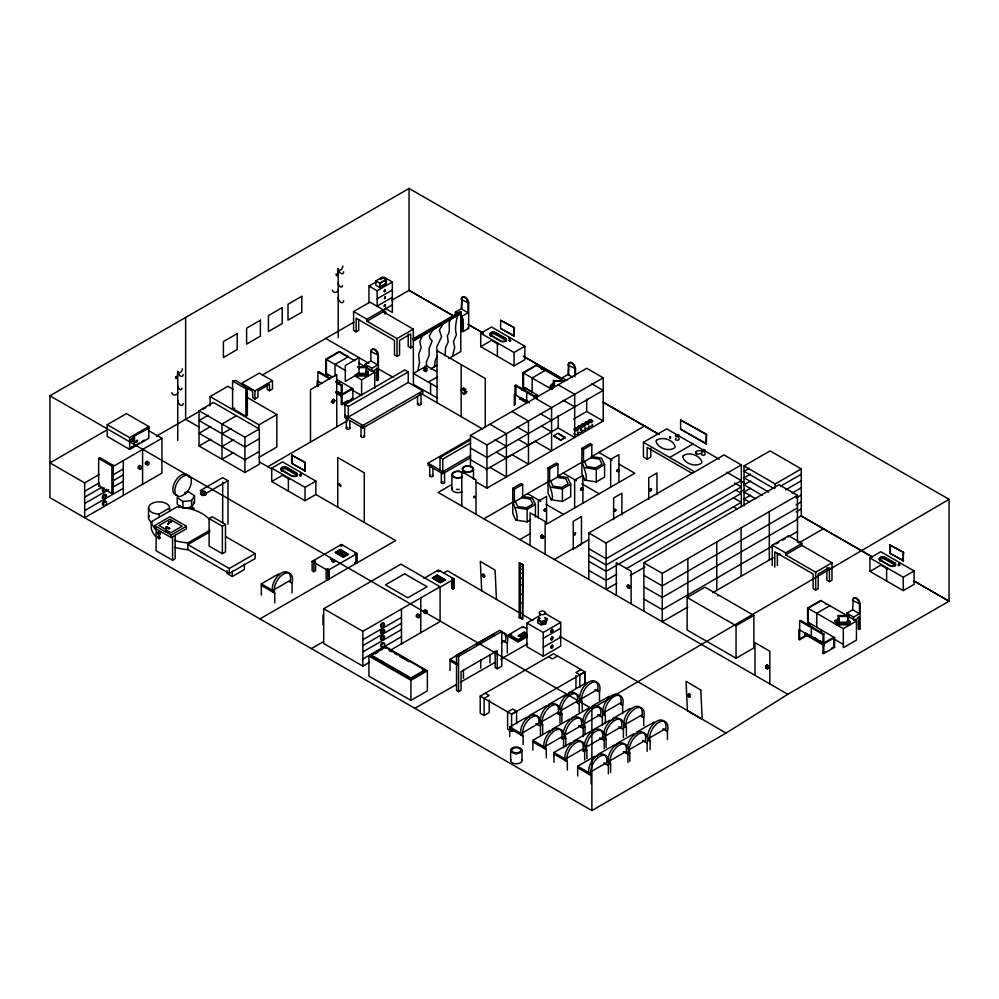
<?xml version="1.0" encoding="UTF-8"?>
<svg xmlns="http://www.w3.org/2000/svg" width="999" height="999" viewBox="0 0 999 999"><rect width="100%" height="100%" fill="white"/><g stroke="black" fill="none" stroke-linecap="round" stroke-linejoin="round"><path stroke-width="1.5" d="M553.084 385.352L552.659 387.262L552.659 385.352L554.12 385.352M837.262 622.29L837.262 620.666L838.723 620.666M837.674 621.44L837.686 620.666L837.749 621.99M384.528 278.159L384.802 278.309M846.99 621.553L849.887 621.553L849.887 624.85L836.762 624.85L836.837 621.553M553.533 380.756L563.948 380.756L553.533 380.756L553.533 387.887L553.546 380.282M838.149 615.584L838.136 623.201L848.551 623.201L848.551 615.584L838.149 615.584L848.551 616.071M484.752 576.498L483.191 576.835L482.355 575.674L483.066 574.188M484.09 576.91L484.14 575.836L482.405 574.6M687.986 695.654L688.036 694.58L689.572 694.255L690.371 696.49L688.835 696.803L687.986 695.654L688.673 694.18M689.735 696.89L689.785 695.816L688.036 694.58M690.159 696.628L689.36 694.392L688.461 694.317L689.26 696.54L690.371 696.49M344.355 553.034L342.02 554.757M441.383 578.571L439.036 580.307M386.039 281.156L386.188 281.543M386.176 281.406L386.126 280.457L385.989 281.93M417.982 370.142L419.505 362.6L418.631 354.682L421.103 347.739L419.855 341.695L421.228 338.049L423.564 334.69L443.706 323.439M434.478 366.745L435.327 360.277L437.038 356.331M425.736 366.983L425.075 366.658L425.699 367.595M169.842 532.804L169.53 532.155M543.956 622.065L544.717 622.827L543.069 622.577L545.491 621.178L544.58 621.278M899.088 562.937C899.587 563.224 898.301 564.098 898.975 562.824M452.435 356.381L454.707 347.502L453.471 341.558L456.431 334.702C454.433 328.009 456.293 321.403 457.704 314.985M342.232 551.86L340.534 553.658M439.26 577.397L437.562 579.195M343.231 552.572L341.458 554.308M444.98 355.906L445.654 347.352L448.226 341.87L447.365 335.564C451.623 330.744 447.177 323.464 450.599 319.468M440.259 578.109L438.486 579.845M340.035 550.636L337.949 552.072M437.062 576.186L434.977 577.622M131.081 440.047L131.643 438.573L133.504 438.336L133.504 440.609L132.368 441.271L131.081 440.047L132.368 441.271M131.793 440.459L133.504 438.336M333.466 401.773L332.242 402.485L331.618 401.61L333.466 399.313L334.89 400.649L334.278 402.235L333.042 402.947L331.193 401.873M333.042 402.947L333.042 400.487L334.278 399.787M544.805 509.565L543.843 510.389L545.154 508.766M545.953 509.602L544.655 511.226M545.666 510.801L545.516 508.978L544.218 510.601L544.805 511.301L545.154 510.501M581.805 490.434L581.805 488.686L582.667 488.186L582.667 489.922L580.968 489.947M581.805 488.686L580.968 488.211L581.83 487.712L582.667 489.922M550.636 631.293L552.21 629.333L553.121 630.307L552.597 631.655C551.348 633.466 549.962 629.969 551.548 632.255M551.023 631.518L552.597 629.557M551.161 632.03L552.21 631.43L552.21 629.333M550.636 638.836L552.21 636.875L553.096 637.824L552.572 639.185C551.348 641.008 549.962 637.524 551.523 639.785M550.998 639.035L552.572 637.087M551.161 639.572L552.21 638.973L552.21 636.875M618.119 471.965L618.119 470.217L618.98 469.717L618.98 471.453L617.157 471.403M550.636 647.165L552.21 645.217L553.146 646.203L552.622 647.552C551.336 649.362 549.974 645.841 551.573 648.151M551.048 647.414L552.622 645.454M551.161 647.914L552.21 647.315L552.21 645.217M340.784 550.936L338.861 552.497M437.799 576.473L435.889 578.034M425.736 367.395L424.675 366.296L425.149 367.083M425.312 367.595L425.337 366.958M825.224 603.945L826.223 603.908M202.597 491.446L201.336 492.02L200.562 494.268L202.672 495.492L205.557 495.042L206.331 492.794L205.557 495.042M200.562 494.268L201.336 492.02M204.633 492.032L205.007 491.233L202.597 490.859L200.562 493.681L202.672 494.905L205.557 494.455L204.633 492.032L203.247 492.245L202.672 495.492M205.007 491.82L204.633 492.619L202.223 492.245M544.805 617.444L547.14 618.793L545.854 624.05L541.071 624.787L537.562 622.764L538.848 617.519L538.848 620.004M547.14 618.793L545.854 621.565L541.071 622.302L537.562 620.279M341.658 551.348L339.648 553.021M438.686 576.885L436.675 578.558M345.542 553.97L342.807 555.644M442.569 579.52L439.835 581.181M184.365 508.029L191.558 507.28L191.558 500.574L194.518 495.804L188.861 491.945L184.803 492.357M191.558 507.28L194.518 502.522L194.518 495.804M443.381 323.251L439.423 330.082L441.57 336.725L436.688 347.078L437.212 352.185M466.009 393.044L464.11 394.13L462.112 392.969L461.101 390.384L463.998 387.862M464.11 394.13L467.008 391.608M465.134 393.544L466.133 392.108L465.134 389.523L463.124 388.361M473.713 496.928L474.388 496.316L475.162 497.265L473.976 497.577L474.063 496.503M475.162 497.265L474.9 497.627M543.256 537.937L541.121 537.812L540.546 536.301L542.082 534.915M541.021 536.026L541.608 535.202L543.356 537.375L542.769 538.211L541.608 537.537M542.295 538.486L543.843 537.1L543.256 535.589L541.121 535.476M629.682 587.899L627.534 587.799L627.534 585.464L629.682 585.564L627.534 585.464M627.522 585.963L628.096 585.127L629.27 585.801L629.27 588.149M627.759 586.101L628.334 585.277M628.696 588.473L630.269 587.075M768.493 668.181L767.357 668.831L765.946 668.019L765.946 665.684L767.082 665.022L768.493 665.846L767.357 666.495L765.946 665.684M767.357 668.831L769.08 667.344M168.394 528.109L168.706 528.758M167.62 530.519L166.021 530.769L166.446 529.845M301.423 475.424L301.136 474.787M585.963 422.939L586.326 423.738L587.712 423.526L585.963 421.728L587.712 421.728L586.838 422.602M543.194 621.378L543.518 622.077M433.666 328.858L429.345 335.652L429.72 338.224L432.167 340.921L429.058 348.526L429.22 354.957L426.336 362.212L426.673 366.958M573.626 533.528L575.249 532.804L574.525 534.652L573.626 533.528L574.8 534.815L575.511 532.954L574.8 534.815M574.525 532.742L573.801 534.59M574.075 533.791L575.511 532.954M614.885 509.44L614.16 511.288L615.871 510.614L615.147 509.59L614.01 511.201L614.735 509.353L615.596 509.502L614.885 511.363M614.01 511.201L615.871 509.665M649.662 489.697L651.485 489.098L650.774 490.946C648.875 491.346 650.112 488.361 650.049 490.884M650.049 489.922L650.386 488.811M649.662 490.659L650.499 490.796L651.223 488.936M385.776 279.283L384.965 278.296M678.821 437.15L678.558 435.177L678.059 436.176M704.757 452.322L704.757 450.611M166.021 527.047L166.021 527.822M192.332 508.041C190.971 509.902 196.066 508.803 193.394 507.879M169.967 528.633L168.182 528.496M168.269 532.292L168.906 532.105M300.15 474.862L300.15 475.524M509.015 339.922L509.727 340.809M578.995 426.935C578.046 429.033 582.742 426.985 579.445 426.698C576.835 425.387 582.567 425.387 579.969 426.698M726.023 733.104L787.811 694.293L949.05 601.198L949.05 499.325L409.053 188.449L49.95 395.779L49.95 497.664L591.895 810.551L726.023 733.104L559.777 636.226M483.291 574.675L483.966 574.263M482.355 575.674L483.017 575.262M484.14 575.836L484.802 575.424M483.191 576.835L483.866 576.411M688.935 694.655L689.572 694.255M689.785 695.816L690.421 695.416M688.835 696.803L689.472 696.415L688.623 695.254M591.895 810.551L591.895 708.666L949.05 499.325M107.243 424.712L126.436 413.623L148.826 426.536L148.826 438.299L129.62 449.388L107.243 436.463L107.243 424.712L129.62 437.624L148.826 426.536M107.205 429.795L49.95 462.862L84.678 482.904L99.326 474.45M375.811 280.906L382.43 277.085L386.326 279.333L386.326 283.691L379.707 287.512L375.811 285.264L375.811 280.906L379.707 283.154L386.326 279.333M368.968 302.784L368.968 286.039L376.573 281.656M380.369 279.47L384.165 277.272L392.345 281.993L392.345 312.437L385.327 308.391M385.989 283.042L386.076 281.681M368.968 286.039L377.147 290.771L392.345 281.993M133.928 435.964L148.739 428.059L133.928 435.964L134.49 446.453L134.49 436.288M98.639 458.441L99.925 457.704L113.187 465.359L113.187 492.844L111.9 493.593L98.639 485.939L98.639 458.441L111.9 466.096L113.187 465.359M358.691 319.78L358.691 330.332L356.144 331.793L353.596 330.332L353.596 311.538L369.892 302.135L383.229 309.827L383.229 311.8L413.311 329.171L413.411 384.328L436.95 397.914M377.147 298.788L392.345 290.022M131.643 440.859L133.504 440.609M210.09 405.869L210.09 396.578L227.909 386.288L233.054 389.26M130.507 447.639L132.43 446.778L130.719 448.351L130.507 447.639L132.43 446.778M130.507 448.226L132.43 447.365M133.928 446.128L139.111 443.131M141.696 441.645L144.293 440.147M392.345 297.315L377.147 306.081L377.147 290.771M199.038 410.764L213.411 402.46L259.315 428.958L259.315 464.21L244.93 472.515L199.038 446.016L199.038 410.764L244.93 437.262L259.315 428.958M156.406 436.188L199.113 411.538M203.147 409.215L205.844 407.654M262.425 374.987L353.946 322.14M391.583 300.424L409.053 290.334L453.484 315.909L409.053 290.334L409.053 188.449M232.592 381.106L245.854 388.761L247.352 387.899L235.801 380.507L232.592 381.106L232.592 408.603L245.854 416.258L247.352 415.397L247.352 387.899M353.596 311.538L366.92 319.243L383.229 309.827M383.479 309.99L392.345 304.882M112.637 466.758L161.913 438.311L161.913 473.114L84.678 517.707L84.678 482.904M366.92 319.243L366.92 321.216L383.229 311.8M208.192 415.247L199.038 420.529L244.93 447.028L259.315 438.723M272.49 380.719L259.303 373.102L241.758 383.241L254.932 390.846L272.49 380.719L272.49 388.986L269.493 390.709L267.245 389.41L267.245 384.265M84.678 491.233L99.326 482.779M112.637 475.087L123.289 468.943M98.639 485.939L99.925 485.189M84.678 497.165L101.985 487.175M112.637 481.019L123.289 474.875M244.006 386.376L252.685 391.383L252.685 397.714L254.932 399.013L257.929 397.29L257.929 390.959L269.493 384.278L269.493 390.709M325.874 374.887L325.874 359.178L338.986 351.611L354.782 360.726M210.801 426.486L199.038 433.279L244.93 459.777L259.315 451.473M236.363 415.709L221.99 424.013L221.99 459.265L233.754 452.472M84.678 503.484L108.641 489.635M112.637 487.337L123.289 481.181M317.944 372.127L318.806 371.628L330.482 378.371L329.62 378.871L317.944 372.127L317.944 386.613M84.678 510.589L123.289 488.299M199.038 446.016L210.801 439.223M221.99 433.778L231.131 428.496M325.637 375.861L328.047 374.475M326.286 376.336L328.783 374.9M461.838 299.126L461.201 308.828L468.044 312.774L468.044 303.434A4.833 2.785 60 0 0 464.622 297.515A4.833 2.785 60 0 0 461.201 299.488L468.668 303.072A4.833 2.785 60 0 0 465.247 297.153A4.833 2.785 60 0 0 461.838 299.126L461.838 309.078M366.92 321.216L397.003 338.574L413.311 329.171M371.541 351.261A4.833 2.785 60 0 1 374.95 349.288A4.833 2.785 60 0 1 378.371 355.207L370.904 351.623A4.833 2.785 60 0 1 374.325 349.65A4.833 2.785 60 0 1 377.734 355.569L377.734 364.91L371.928 368.256L365.097 364.31L365.097 367.207M210.09 396.578L259.003 424.825L276.835 414.535L276.835 447.053L259.003 457.342M221.99 446.528L233.754 439.735M365.097 364.31L370.904 360.964L377.734 364.91M455.394 315.297L455.394 312.188L461.201 308.828M412.987 338.886L460.289 311.576L461.101 312.038L461.101 313.399L413.798 340.709L412.987 338.886L413.798 339.348L461.101 312.038M337.974 383.079L340.459 381.643M413.461 340.522L422.302 335.414M444.53 322.59L450.262 319.28M451.498 318.556L461.101 313.399M336.101 382.617L341.296 385.614L342.133 385.127L342.133 394.155L338.236 391.908M459.952 314.81L462.225 316.121L468.044 312.774M408.216 333.978L408.216 346.466L410.764 347.939L413.311 346.466M462.4 318.544L461.413 319.118L461.413 331.331L463.211 331.231M356.144 331.793L356.144 318.231L394.468 340.359L394.468 354.957L397.003 356.431L399.55 354.957L399.55 340.359L410.764 333.891L410.764 347.939M372.914 371.153L377.385 368.569L377.385 380.582L376.573 380.107L376.573 368.107L377.385 368.569M355.045 374.85L355.045 376.024L361.613 379.82L374.737 372.24L374.737 388.336M461.838 324.176L460.851 324.75L461.663 325.212L461.663 317.557M341.296 394.642L352.135 388.386M336.101 391.645L342.033 395.067L352.884 388.811L352.872 398.451L342.033 404.72L341.296 404.295L341.296 385.614M376.573 380.107L377.56 379.533M461.413 331.331L462.4 330.756M377.385 380.582L378.371 380.007L378.371 355.194M462.4 331.006L463.211 331.468L468.668 328.321L468.668 303.072M341.296 404.295L347.315 400.811M408.241 382.455L422.777 390.846L422.777 393.406L362.849 427.997L344.905 417.632L344.905 404.52L404.832 369.93L408.241 371.903L408.241 382.455L348.326 417.045L348.326 406.493L408.241 371.903M148.526 507.967A10.527 6.081 0 0 0 159.216 514.01L169.593 508.029A10.527 6.081 0 0 0 159.116 501.848A10.527 6.081 0 0 0 148.526 507.967L148.526 517.919M155.419 536.176A43.432 25.075 0 0 1 151.249 528.571L151.249 521.79L177.085 506.88A40.272 23.252 0 0 1 209.403 519.405M500.636 320.304L514.36 327.697L513.911 336.151L500.636 328.484L500.636 320.304L514.36 327.697M480.731 333.266L491.545 327.023L524.862 346.253L524.862 359.64L514.048 365.896L480.731 346.653L480.731 333.266L514.048 352.497L524.862 346.253M227.984 480.694L205.544 493.656L200.237 490.596L222.677 477.634L227.984 480.694L227.984 524.225M425.212 367.357L427.06 368.606A1.361 0.787 60 0 0 427.06 370.716L425.736 371.478L423.851 370.392A1.523 0.874 60 0 0 423.851 368.281L425.337 367.52M154.67 525.536L169.917 516.733L186.401 526.248L186.401 528.808L171.154 537.612L154.67 528.096L154.67 525.536L171.154 535.052L186.401 526.248M423.851 370.392L425.162 369.63M423.851 368.281L425.736 369.368L427.06 368.606M500.636 328.484L514.36 335.889M430.544 369.018L436.913 365.334M448.688 358.541L460.776 351.561L460.776 313.211M168.544 522.39L171.241 520.991L168.781 522.09M267.757 466.733L347.49 420.691M291.633 455.157L305.344 462.549L304.895 471.004L291.633 463.336L291.633 455.157L305.344 462.549M480.731 346.653L491.545 340.409L498.201 344.255M315.846 494.493L305.032 500.736L271.716 481.506L271.716 468.119L282.53 461.875L315.846 481.106L315.846 494.493L395.654 540.571L259.965 618.905M428.371 382.13L437.662 376.773M171.154 532.579L182.105 526.248L169.917 519.218L158.966 525.536L166.271 529.757M291.633 463.336L305.344 470.741M344.905 415.072L362.849 425.437L422.777 390.846M271.716 481.506L282.53 475.262L289.198 479.108M209.103 518.556L212.213 516.745L225.487 524.413L225.487 551.898L222.365 553.696L209.103 546.041L209.103 518.556L222.365 526.211L225.487 524.413M174.7 540.521A43.432 25.075 0 0 0 187.862 542.932L209.84 530.257M209.84 531.918L187.862 544.592L229.295 568.506L255.132 553.596L255.132 558.578L229.295 573.488L187.862 549.575M461.101 390.384L462.125 389.797M462.112 388.948L464.11 390.109L466.009 389.023M462.112 392.969L463.124 392.382M156.106 527.272L156.106 550.761L172.59 560.277L175.162 558.778L175.162 535.289M271.716 468.119L305.032 487.35L315.846 481.106M522.989 390.621L522.989 372.702L536.113 365.122L563.873 381.143M515.059 404.545L515.059 385.639L515.921 385.139L536.65 397.14M521.553 390.072L525.162 387.987L537.574 395.154L533.841 397.315M515.059 394.68L515.921 394.168L515.921 385.139M523.401 389.847L525.899 388.411M568.768 363.823A4.833 2.785 60 0 0 568.656 364.772L568.019 374.475L562.212 377.834L562.212 380.844M527.609 391.883L526.735 392.382L526.735 401.423L527.572 400.936M526.473 402.722L519.98 398.976L519.98 398.176L520.916 397.639L527.397 401.386M519.98 398.976L520.916 397.639M569.105 363.062A4.833 2.785 60 0 1 572.951 363.449A4.833 2.785 60 0 1 575.486 368.718L568.019 365.135A4.833 2.785 60 0 1 571.44 363.161A4.833 2.785 60 0 1 574.85 369.081L574.85 376.86M470.467 466.983L470.467 435.452L586.713 368.306L603.221 377.834L603.221 421.016L486.95 488.149L475.536 481.555M470.616 457.654L442.769 473.726L428.096 465.247L428.096 463.174L470.517 438.686M227.048 570.704L227.048 573.476L232.292 576.51L244.393 569.517L244.393 563.96M440.022 470.054L440.022 457.505L470.504 439.897M440.022 457.505L442.769 459.09L470.616 443.019M470.467 435.452L486.95 444.967L603.221 377.834M470.616 455.581L442.769 471.653L428.096 463.174M261.326 595.079L261.326 583.866L278.646 573.876L278.646 575.399M315.597 562.949L315.597 570.679L313.861 571.678L312.113 570.666L312.113 561.401L341.471 544.443L357.155 553.533L357.155 562.787L355.844 562.025M342.882 545.267L341.296 546.178L339.885 545.367M451.423 484.727L438.124 492.407L787.811 694.293M274.101 589.71L290.085 580.481L290.085 582.005L292.058 583.141L292.058 592.832M505.469 458.391L511.963 454.632L528.471 464.173L528.471 420.991L511.963 411.463M527.372 445.741L535.077 441.296L551.585 450.824L551.585 407.654L535.077 398.126M550.511 432.38L558.179 427.959L574.687 437.487L574.687 394.305L558.179 384.777M573.751 418.968L586.713 411.488L603.221 421.016M486.026 469.642L551.585 431.905L541.446 426.049M553.583 435.776L558.016 433.216L565.197 437.362L560.764 440.434L553.583 435.776L560.764 439.922L565.197 437.362M355.844 552.772L354.608 553.483L355.931 554.245L355.944 563.498L354.608 562.737M312.113 561.401L327.809 570.466L357.155 553.533M474.9 496.615L473.976 496.565M515.784 520.067L512.749 513.523L512.749 488.299L521.041 483.516L522.664 484.44L522.664 497.177L514.36 501.973C509.39 496.116 520.979 519.18 515.784 520.067L527.122 521.815L530.681 519.767M551.073 499.687L548.039 493.144L548.039 467.932L556.331 463.136L557.954 464.073L557.954 476.798L549.65 481.593C544.68 475.736 556.268 498.813 551.073 499.687L562.412 501.448L570.716 496.653L570.716 484.165L567.669 477.622L557.754 476.086M584.927 480.144L581.893 473.601L581.893 448.376L590.197 443.593L591.808 444.53L591.808 457.255L583.516 462.05C578.533 456.193 590.122 479.258 584.927 480.144L596.266 481.905L604.57 477.11L604.57 464.622L601.523 458.079L591.608 456.543M512.749 488.299L514.36 489.235L522.664 484.44M548.039 467.932L549.65 468.856L557.954 464.073M581.893 448.376L583.516 449.313L591.808 444.53M369.518 662.287L362.862 666.133L323.701 643.518L323.701 608.716L400.936 564.123L440.097 586.738L440.097 621.54L389.498 650.749M483.878 518.818L512.974 502.022M522.227 496.678L548.651 481.418M557.892 476.086L581.655 462.362M590.909 457.03L645.117 425.724M680.619 420.017L706.63 434.553L706.206 443.981L680.619 429.208L680.619 420.017L706.63 434.553M515.784 507.579L527.122 509.328L535.414 504.545L532.38 498.002L522.465 496.466M551.073 487.2L562.412 488.961L570.716 484.165M584.927 467.657L596.266 469.405L604.57 464.622M650.799 448.226L650.799 457.03L647.14 459.14L643.456 457.005L643.418 442.32L666.708 428.883L719.155 459.178M680.619 429.208L706.63 443.731M423.901 578.421L438.499 569.992L454.183 579.083L454.183 588.324L452.959 589.035L451.635 588.274L451.635 580.569M439.91 570.804L438.324 571.728L436.913 570.904M452.872 578.321L451.635 579.033L452.959 579.795L452.972 589.048M519.855 539.597L530.407 533.503M323.701 608.716L362.862 631.331L440.097 586.738M439.622 587.462L454.183 579.083M669.655 457.467L692.931 444.031M540.546 536.301L541.495 535.751M362.862 639.66L401.486 617.357M451.635 588.274L452.872 587.562L454.183 588.324M541.121 537.812L542.082 537.25M362.862 645.591L401.486 623.289M362.862 651.897L401.486 629.607M519.18 563.111L523.139 564.735L522.564 619.343L519.18 617.382L519.18 563.111L523.139 564.735M362.862 659.015L401.486 636.713M368.918 656.043L385.364 646.553L427.36 670.804L427.36 690.896L410.914 700.399L368.918 676.148L368.918 656.043L410.914 680.294L427.36 670.804M371.503 655.182L385.364 647.177L424.775 669.942L424.775 670.804L410.914 678.808L371.503 656.043L371.503 655.182L410.914 677.946L424.775 669.942M375.274 653.87L377.797 652.409M588.786 579.395L588.786 533.004L724 454.945L741.32 464.935L741.32 506.818M554.333 559.502L574.175 548.039M576.81 546.515L588.723 539.647M588.786 533.004L606.106 543.006L741.32 464.935M744.043 505.944L744.043 465.934L770.079 450.899L801.273 468.906L801.273 515.884L872.102 556.78M749.25 468.269L744.043 471.278L773.938 488.536M750.549 474.088L744.043 477.847L768.743 492.095M750.549 481.081L744.043 484.84L762.237 495.354M519.18 617.382L522.002 618.356M497.19 668.781L497.19 650.724L461.076 671.565L461.076 690.247L458.553 691.708L456.543 690.546L456.543 655.257L499.775 630.307L501.785 631.455L501.785 666.121L497.19 668.781L495.179 667.619L495.179 651.061M450.012 670.516L450.012 659.315L467.32 649.313M740.734 491.67L744.592 489.448M456.543 655.257L458.553 656.418L501.785 631.455M750.549 488.274L744.043 492.032L755.744 498.788M544.355 612.986L560.689 622.414L560.689 646.116L543.256 656.181L526.923 646.753L526.923 623.051L540.334 615.309M526.66 628.758L522.802 626.523L507.155 635.689L518.094 642.007L527.222 636.738M750.549 495.217L744.043 498.976L749.25 501.973M526.823 634.615L518.094 639.66L509.078 634.452L509.078 635.689L511.575 634.253M616.82 574.175L606.106 580.357L588.786 570.354M626.186 568.756L741.32 502.297L733.328 497.677M744.043 465.934L775.236 483.941L801.273 468.906M501.323 642.906L505.319 640.596L505.319 642.12A12.95 7.48 -60 0 0 502.085 632.03M643.88 611.201L643.88 562.799L779.083 484.74L797.464 495.354L797.464 542.22M518.306 635.951L524.275 631.992L526.223 633.116L524.275 632.504L519.505 635.264M518.306 635.439L520.254 636.563L526.223 633.116M780.444 486.276L801.273 474.25M525.024 634.328L520.254 636.563M616.82 583.216L606.106 589.398L606.106 543.006M630.207 575.486L644.929 566.982M509.078 635.689L518.094 640.896L526.823 635.864M785.651 489.835L801.273 480.819M526.923 623.051L543.256 632.479L560.689 622.414M626.947 586.288L627.934 585.726M792.17 493.081L801.273 487.824M543.256 638.361L560.689 628.296M643.88 562.799L662.25 573.414L797.464 495.354M796.066 498.014L801.273 495.005M543.256 647.265L560.689 637.2M796.066 504.957L801.273 501.948M797.464 507.867L662.25 585.926L643.88 575.312M796.066 511.925L801.273 508.916M489.185 700.099L489.185 712.549L484.115 715.471L480.219 713.224L480.219 696.103L553.596 653.746L584.989 671.865L584.989 684.327M557.492 655.993L552.422 658.915L548.538 656.668M797.19 518.244L801.273 515.884M797.464 519.355L662.25 597.414L643.88 586.813M772.277 565.596L772.277 545.179L788.573 535.776L801.897 543.468L801.897 545.442L831.98 562.812L831.98 580.107L829.432 581.58L826.885 580.107L826.885 567.619M773.313 545.491L662.25 609.615L643.88 599M775.998 543.943L778.683 542.395M782.704 540.072L785.389 538.523M788.074 536.975L797.464 531.555M687.125 597.464L704.957 587.175L753.87 615.421L753.87 647.939L736.051 658.241L687.125 629.994L687.125 597.464L736.051 625.711L753.87 615.421M687.861 607.017L662.25 621.803L662.25 573.414M712.799 592.619L773.313 557.692M777.334 555.369L780.019 553.821M798.75 542.994L823.501 528.721M581.006 669.567L575.948 672.489L579.845 674.737L584.902 671.815L584.902 684.278M772.277 545.179L785.601 552.884L801.897 543.468M785.601 552.884L785.601 554.845L801.897 545.442M516.57 711.276L511.538 714.185L511.625 731.355L507.604 729.07L507.642 711.925L512.674 709.028L516.57 711.276L516.57 723.726M584.989 671.865L511.625 714.235L480.219 696.103M509.702 736.738L509.702 726.972L527.022 716.982L527.022 718.506M568.306 696.078L565.759 694.617L548.451 704.607L548.451 706.131M511.5 731.318L514.048 729.857M522.489 732.816L538.473 723.588L538.473 725.112A12.95 7.48 -60 0 0 529.807 716.096A12.95 7.48 -60 0 0 521.153 735.102L521.153 733.578L509.702 726.972M542.02 721.54L558.004 712.312L558.004 713.835L559.977 714.972L559.977 723.201M561.226 710.451L577.21 701.223L577.21 702.747L579.183 703.883L579.183 712.125M785.601 554.845L815.684 572.215L831.98 562.812M532.867 750.099L532.867 740.346L550.187 730.344L550.187 731.867M569.717 719.068L552.397 729.07L552.397 730.594M609.24 696.253L591.92 706.256L591.92 707.779M889.884 545.029L903.596 552.422L903.146 560.876L889.884 553.209L889.884 545.029L903.596 552.422M869.967 557.991L880.781 551.748L914.097 570.978L914.097 584.365L903.283 590.609L869.967 571.378L869.967 557.991L903.283 577.222L914.097 570.978M532.867 740.346L544.305 746.952L561.625 736.962L561.625 738.473L563.611 739.622L563.611 747.851M565.172 734.914L581.156 725.674L581.156 727.197A12.95 7.48 -60 0 0 573.95 717.482A12.95 7.48 -60 0 0 563.349 734.203M584.378 723.825L600.362 714.597L600.362 716.108A12.95 7.48 -60 0 0 593.631 706.231A12.95 7.48 -60 0 0 582.592 721.977M774.812 567.07L774.812 551.873L813.136 574L813.136 588.598L815.684 590.072L818.231 588.598L818.231 574L829.432 567.532L829.432 581.58M889.884 553.209L903.596 560.614M553.933 762.262L553.933 752.509L571.241 742.507L571.241 744.03M590.784 731.231L573.463 741.233L573.463 742.756M609.977 720.142L592.669 730.144L592.669 731.668M630.294 708.416L612.974 718.418L612.974 719.942M869.967 571.378L880.781 565.134L887.449 568.98M807.592 608.004L820.716 600.424L856.455 621.066L856.455 640.097L843.331 647.664L843.331 628.646L807.592 608.004L807.592 623.713L810.239 625.249M821.403 600.624L808.104 608.304L808.104 622.352L834.59 637.624L834.59 647.315L823.75 653.571L823.014 653.146L823.014 634.44L799.662 620.953L799.662 639.735L798.925 639.31L798.925 629.557L823.75 643.893L834.602 637.637M799.662 620.953L800.524 620.454L823.85 633.953L823.85 642.981M830.032 605.606L816.732 613.286L816.732 627.335M553.933 752.509L565.372 759.115L582.692 749.113L582.692 750.636L584.665 751.785L584.665 760.014M586.238 747.065L602.222 737.836L602.222 739.36A12.95 7.48 -60 0 0 595.004 729.645A12.95 7.48 -60 0 0 584.415 746.353M605.444 735.976L621.428 726.748L621.428 728.271A12.95 7.48 -60 0 0 614.685 718.393A12.95 7.48 -60 0 0 603.646 734.14M625.761 724.25L641.745 715.022L641.745 716.545L643.718 717.694L643.718 725.923M807.354 624.687L809.764 623.301M808.004 625.162L810.501 623.726M812.212 627.197L811.338 627.697L811.338 636.725M824.05 645.516L804.582 634.278L804.582 633.491L805.519 632.954L823.676 643.431M804.582 634.278L805.519 633.741M577.659 775.961L577.659 766.208L594.979 756.206M654.02 722.115L636.713 732.117L636.713 733.641M798.925 639.31L804.944 635.839M859.452 613.723L852.622 609.79L853.258 600.074A4.833 2.785 60 0 1 856.667 598.114A4.833 2.785 60 0 1 860.089 604.02L852.622 600.449A4.833 2.785 60 0 1 856.043 598.476A4.833 2.785 60 0 1 859.452 604.383L859.452 613.723L853.646 617.082L846.815 613.136L846.815 616.258M799.662 639.735L808.091 634.865M846.815 613.136L852.622 609.79M819.692 631.905L822.177 630.469M766.183 665.821L767.319 665.172M765.359 666.52L766.495 665.858M767.12 666.358L768.256 665.709M823.014 634.44L823.85 633.953M765.946 668.019L766.782 667.532L766.782 665.197L768.78 667.519L768.194 668.356L766.183 668.156M767.12 668.693L768.256 668.044M590.434 772.04L606.418 762.811L606.418 764.335A12.95 7.48 -60 0 0 597.764 755.331A12.95 7.48 -60 0 0 589.098 774.337L589.098 772.814L577.659 766.208M609.964 760.763L625.948 751.535L625.948 753.059A12.95 7.48 -60 0 0 617.295 744.043A12.95 7.48 -60 0 0 608.641 763.061L610.614 764.198L610.614 772.439M629.17 749.675L645.154 740.446L645.154 741.97A12.95 7.48 -60 0 0 638.411 732.092A12.95 7.48 -60 0 0 627.384 747.839M854.632 619.967L859.103 617.394L859.103 629.432L858.291 628.97L858.291 616.932L859.103 617.394M843.331 628.646L856.455 621.066M823.014 643.468L833.853 637.2L833.853 646.89L831.443 648.276M859.103 629.432L860.089 628.858L860.089 604.02M823.014 653.146L825.424 651.76M327.897 579.695L329.258 578.921L329.245 569.63L327.572 568.668L326.136 569.492L326.136 578.771L327.809 579.745L327.809 570.466M311.401 648.601L323.526 641.67M443.431 573.089L447.477 570.779L519.38 612.762M414.81 708.303L456.431 684.502M460.452 682.205L495.354 662.237M500.724 659.165L527.572 643.806M510.452 340.759L509.228 340.846M166.696 527.984L167.52 527.16M167.245 527.984L167.757 527.272L166.408 526.823M300.849 473.064C299.95 473.376 301.436 474.063 300.512 472.977M168.706 532.155L168.531 532.904M300.212 474.687L299.737 475.337L300.724 475.661M169.805 532.966L168.631 533.054M301.136 475.599L301.236 474.687M589.897 420.666C587.949 421.99 592.844 421.99 590.909 420.666M543.181 621.191L544.73 621.191M544.73 622.09L542.894 621.803M898.563 564.66L898.763 565.521L899.55 564.735M385.164 290.035L384.415 291.571L385.077 289.885M384.578 298.514L385.214 296.878M425.337 367.17L425.174 366.97M701.61 450.786C693.269 449.038 694.28 457.155 701.872 452.822M696.365 453.746L696.241 451.748M509.94 340.796L510.714 340.497L510.239 339.835M193.394 503.296L194.218 502.672L193.394 502.06M582.892 424.712C580.282 423.389 586.013 423.389 583.416 424.712C580.119 424.95 584.79 427.072 583.866 424.95M575.911 428.746C573.301 427.422 579.033 427.422 576.435 428.746C573.139 428.983 577.809 431.106 576.885 428.971M166.408 530.556C164.086 531.168 167.807 532.779 167.757 531.006M543.406 621.091L544.505 621.091M898.713 564.497C896.24 565.347 900.948 566.371 899.687 564.647M232.592 408.603L234.728 408.204M182.917 501.473L182.917 508.179L177.26 504.308L177.26 497.602L182.917 501.473L191.558 500.574M385.314 290.022L384.178 290.672L384.528 291.671M385.314 296.965C384.278 300.649 385.614 294.668 384.528 298.626M384.415 306.356L385.314 304.795L384.278 306.306M300.986 475.761L300.212 475.699M181.306 506.58L179.92 505.969M168.868 527.809L169.605 527.859M166.983 528.046L166.146 527.984M357.917 366.758L366.833 366.758L366.833 374.375L356.418 374.375M357.904 367.245L366.833 367.245M358.728 367.644L365.996 367.644L365.996 373.401L357.267 373.401M365.984 371.815L366.358 373.164M366.67 371.815L367.12 373.164M366.67 372.09L367.732 371.815M366.67 372.327L367.794 372.352M366.571 372.989L367.882 372.889M356.506 374.85L368.169 374.85M355.045 376.024L368.169 376.024L368.169 372.727M554.383 381.156L563.111 380.956L554.383 380.956L554.383 386.925M553.146 385.602L554.12 385.602M552.647 385.751L554.12 385.889M552.647 386.426L554.12 386.426M552.385 386.675L554.12 386.675M847.714 616.458L838.985 616.458L838.985 622.227L847.714 622.227L847.714 616.271M847.701 620.641L848.089 621.99M837.749 620.903L838.723 620.903L837.674 621.091M848.388 620.903L849.512 620.928L849.6 621.977M837.749 621.203L838.723 621.178M837.249 621.44L838.723 621.465M837.249 621.715L838.723 621.74M836.987 621.99L837.674 621.99M838.898 619.305L834.602 620.604L835.626 622.427L835.164 623.538L849.887 623.676M848.838 621.153L849.512 621.178M554.295 384.003L551.61 384.228L549.912 386.401C551.947 386.675 549.413 389.048 552.197 388.486M849.562 621.203L849.175 621.977M849.45 620.641L849.737 622.09M166.696 526.798L167.47 526.985M169.118 532.092L170.055 532.43M169.118 533.054L168.431 532.966M545.117 621.927L544.805 621.503M651.485 489.098L650.499 488.873L649.787 490.721M590.884 457.817L599.625 459.178L601.972 464.223L595.566 467.907L586.825 466.558L584.49 461.513M557.03 477.372L565.771 478.721L568.106 483.766L561.713 487.462L552.971 486.101L550.636 481.056M521.74 497.739L530.481 499.1L532.817 504.145L526.423 507.829L517.682 506.481L515.347 501.436M190.197 506.98L191.708 506.743L191.533 505.969M166.446 527.971L165.747 527.747M384.278 291.533L385.452 291.134L385.214 289.922M385.489 304.845C382.055 305.095 386.7 307.817 385.214 304.695M657.654 433.753L602.622 402.098M740.621 480.944L744.655 483.241M591.808 383.816L603.221 390.397L486.95 457.53L470.467 448.014M568.019 374.475L572.577 377.11M496.003 333.142L505.132 338.411A3.034 1.748 0 0 1 505.132 340.896A3.034 1.748 0 0 1 500.836 340.896L490.996 335.239A3.084 1.786 0 0 1 491.221 332.867A3.084 1.786 0 0 1 495.329 332.729L496.003 334.665L505.132 339.935A3.034 1.748 0 0 1 506.018 341.171M885.239 557.867L894.367 563.136A3.034 1.748 0 0 1 894.367 565.621A3.034 1.748 0 0 1 890.072 565.621L880.231 559.964A3.084 1.786 0 0 1 880.469 557.592A3.084 1.786 0 0 1 884.565 557.454L885.239 559.39L894.367 564.66A3.034 1.748 0 0 1 895.254 565.896M455.394 312.188L457.667 313.499M457.23 314.71L458.029 315.172M726.66 472.165L741.32 480.631L606.106 558.691L588.786 548.688M562.212 377.834L566.77 380.457M468.294 324.438L483.104 332.967M523.501 356.218L562.537 378.696M602.934 401.948L659.24 434.365M740.384 481.081L744.392 483.391M801.061 516.008L871.99 556.843M468.194 324.488L482.979 333.017M523.314 356.306L562.287 378.808M467.857 327.859L468.668 328.321M734.652 483.091L741.32 486.938L606.106 565.009L588.786 555.007M735.988 490.172L741.32 493.256L606.106 571.316L588.786 561.313M522.989 372.702L550.824 388.773M643.418 442.32L694.567 471.853M692.195 473.426L647.14 447.415L647.14 459.14M563.286 400.287L574.687 406.868M433.179 328.584L433.991 329.046M733.328 506.718L737.324 509.028M515.059 385.639L537.112 398.376M423.089 334.415L423.901 334.877M529.333 402.909L514.323 394.255L514.323 405.532M519.98 398.176L527.772 402.672M540.172 413.623L551.585 420.217M598.826 452.447L612.15 460.152M618.818 463.998L634.815 473.226L546.553 524.175L546.553 496.403L538.311 501.161L538.311 518.131M559.215 434.428L565.197 437.874M618.98 469.717L617.157 469.667L618.119 470.217M618.456 469.78L619.417 470.342M618.98 471.453L616.995 470.941L618.294 469.318L618.731 469.942M651.485 490.047L651.098 488.873M616.72 470.791L617.682 471.341M436.65 371.591L426.685 365.846L413.411 373.501L436.95 387.088M517.07 426.973L528.471 433.554M859.277 628.396L860.089 628.858M518.331 439.398L528.471 445.254M489.885 424.213L506.393 433.741L506.393 476.91L489.885 467.382M563.174 473.039L576.498 480.731M581.83 483.803L599.15 493.806M325.724 338.436L368.806 363.311M378.234 368.756L393.044 377.297M421.116 393.506L482.579 428.996M581.83 487.712L582.667 488.186M582.267 488.324L583.104 488.811M494.992 439.71L506.393 446.303M580.531 489.323L581.368 489.81M358.778 363.024L374.737 372.24M368.506 369.742L371.116 371.253M834.065 638.998L843.331 644.355M833.853 646.89L834.59 647.315M496.253 452.135L506.393 457.992M814.772 637.737L817.369 639.235M819.954 640.734L822.552 642.232M810.701 636.738L813.298 638.236M815.896 639.735L818.493 641.233M804.582 633.491L824.05 644.717M325.874 359.178L345.704 370.629M332.679 377.147L326.386 373.526L326.386 359.478L339.685 351.798L348.314 356.78L335.015 364.46L335.015 376.061M336.576 379.395L352.872 388.811M352.347 390.172L361.613 395.529L361.613 379.82M335.652 381.381L342.133 385.127M470.467 459.715L486.95 469.23M527.522 493.618L540.846 501.311M546.178 504.395L563.498 514.398M352.135 398.027L352.872 398.451M338.062 392.37L341.958 394.617M321.828 383.404L317.207 380.731L317.207 386.188M335.839 392.157L342.332 395.904M335.839 392.944L342.332 396.69M344.905 404.52L348.326 406.493M334.89 400.649L333.466 399.313M332.242 400.025L333.042 400.487M331.618 401.61L332.43 402.073M247.228 397.44L276.835 414.535M519.942 565.746L521.203 566.483M519.942 568.681L521.203 569.405M519.942 572.652L521.203 573.376M519.942 577.422L521.203 578.146M519.942 584.103L521.203 584.84M519.942 593.506L521.203 594.23M519.942 602.272L521.203 602.996M287 467.994L296.116 473.264A3.034 1.748 0 0 1 296.116 475.749A3.034 1.748 0 0 1 291.82 475.749L281.98 470.092A3.084 1.786 0 0 1 282.218 467.719A3.084 1.786 0 0 1 286.326 467.582L287 469.518L296.116 474.787A3.034 1.748 0 0 1 297.015 476.024M199.101 427.097L185.639 419.318L185.639 317.432M259.678 462.062L271.79 469.055M519.942 612.449L521.203 613.174M148.551 430.606L161.913 438.311M594.979 689.547L599.5 692.157L599.5 700.386M605.344 723.763L605.344 715.521L603.359 714.385A12.95 7.48 -60 0 1 612.025 695.379A12.95 7.48 -60 0 1 620.679 704.382L622.652 705.531L622.652 713.761M662.924 728.783L667.444 731.393L667.444 739.622M502.772 640.646L507.292 643.256L507.292 652.946M134.078 439.148L132.78 437.924M131.643 438.573L132.368 438.998M580.207 701.011A12.95 7.48 -60 0 1 588.861 682.005A12.95 7.48 -60 0 1 597.514 691.021L597.514 689.497L580.207 699.487L580.207 701.011L582.18 702.16L582.18 710.389M624.425 725.024L624.425 726.548L626.398 727.684L626.398 735.913M648.151 740.247A12.95 7.48 -60 0 1 656.805 721.228A12.95 7.48 -60 0 1 665.471 730.244L665.471 728.721L648.151 738.723L648.151 740.247L650.124 741.383L650.124 749.625M49.95 395.779L591.895 708.666M597.827 714.647L602.347 717.257L602.347 725.486M618.881 726.81L623.401 729.42L623.401 737.649M642.607 740.509L647.127 743.119L647.127 751.348M313.848 560.389L315.597 561.401L313.861 562.4L313.861 571.678M559.89 712.737L561.863 713.885L561.863 722.115M585.027 734.115L585.027 727.26L583.054 726.111L583.054 724.587M606.093 747.652L606.093 739.41L604.108 738.273L604.108 736.75M627.834 751.972L629.82 753.109L629.82 761.35M578.621 725.736L583.141 728.346L583.141 736.575M599.675 737.899L604.195 740.509L604.195 748.738M623.413 751.598L627.934 754.208L627.934 762.437M450.012 659.315L457.642 663.723M450.012 660.839L457.642 665.247M225.737 536.625L255.132 553.596M540.684 722.302L540.684 723.825L542.669 724.974L542.669 733.204M563.848 737.2L565.821 738.336L565.821 746.578M584.902 749.362L586.888 750.499L586.888 758.74M485.289 693.181L489.185 695.429L484.115 698.351L484.115 715.471M535.926 723.638L540.447 726.248L540.447 734.49M603.871 762.874L608.391 765.484L608.391 773.713M389.298 650.324L391.933 651.835M394.555 653.358L397.19 654.869M399.812 656.393L409.016 661.7M422.152 669.28L424.775 670.804M261.326 583.866L272.764 590.471L272.764 591.995A12.95 7.48 -60 0 1 281.431 572.989A12.95 7.48 -60 0 1 290.085 582.005M509.702 728.496L523.126 736.251L523.126 744.48M532.867 741.87L546.291 749.625L546.291 757.854M553.933 754.033L567.345 761.775L567.345 770.017M577.659 767.731L591.083 775.474L591.083 783.716M261.326 585.389L274.75 593.144L274.75 602.822M523.426 615.109L532.867 620.591M885.239 559.39L884.565 558.978A3.084 1.786 0 0 0 879.62 560.014M496.003 334.665L495.329 334.253A3.084 1.786 0 0 0 491.57 334.215A3.084 1.786 0 0 0 490.546 336.313M287 469.518L286.326 469.105A3.084 1.786 0 0 0 282.555 469.068A3.084 1.786 0 0 0 281.531 471.166M541.608 369.056L541.083 368.281L541.87 369.118M767.357 666.495L767.931 668.006M628.696 586.138L629.283 587.637M542.295 536.151L542.882 537.649M464.11 390.109L465.122 392.694M474.825 497.452L474.575 496.803L474.737 497.514M368.019 373.264L367.719 371.715L367.882 373.151M425.212 367.595L425.237 367.407A1.523 0.874 60 0 1 425.661 369.068M496.441 599.475L495.079 570.142L480.319 561.376L481.693 590.709M903.283 577.222L903.283 590.609M903.146 552.684L903.146 560.876M894.367 563.136L894.367 564.66M890.334 544.767L890.334 552.959M886.625 567.607L886.625 580.993M853.646 617.082L853.646 620.192M848.838 621.977L848.388 620.641L848.413 621.977M838.311 620.666L838.311 621.99M836.987 620.541L836.837 622.727M836.762 623.676L836.762 624.85M823.75 643.893L823.75 653.571M815.684 572.215L815.684 590.072M777.359 553.446L777.359 565.596M775.236 483.941L775.236 487.949M769.817 683.915L769.817 651.248L754.982 642.694L754.982 675.349M769.292 511.613L769.292 560.014M741.121 527.872L741.121 576.273M736.051 625.711L736.051 658.241M716.745 541.957L716.745 590.347M706.206 434.79L706.206 443.981M687.861 558.628L687.861 597.877M656.98 494.592L656.98 472.977L648.751 477.734L648.751 499.338M633.716 735.364L633.716 733.84L616.395 743.843L616.395 745.366M631.131 603.846L631.131 571.178L616.308 562.624L616.308 595.279M621.878 514.86L621.878 493.256L613.636 498.014L613.636 519.617M620.679 704.382L620.679 702.859L603.359 712.861L603.359 714.385M618.918 482.405L618.918 454.62L610.676 459.378L610.676 487.15M614.51 746.453L614.51 744.929L597.19 754.932L597.19 756.455M608.641 761.538L608.641 763.061M596.266 469.405L596.266 481.905M588.923 709.502L588.923 707.979L571.603 717.981L571.603 719.505M586.713 399.15L586.713 411.488M586.076 684.402L586.076 682.891L568.756 692.881L568.756 694.405M583.516 449.313L583.516 462.05M582.892 503.196L582.892 475.424L574.65 480.182L574.65 507.954M579.845 674.737L579.845 687.2M575.948 675.611L575.948 688.061M575.486 368.718L575.486 374.9M568.656 364.772L568.656 374.725M565.759 694.617L565.759 696.141M565.372 759.115L565.372 760.639A12.95 7.48 -60 0 1 574.025 741.633A12.95 7.48 -60 0 1 582.692 750.636M562.412 488.961L562.412 501.448M558.179 415.621L558.179 427.959M553.146 385.352L553.146 386.675M552.385 385.227L552.385 386.775M552.235 387.412L552.235 386.238L552.16 389.548L552.16 388.374M549.65 468.856L549.65 481.593M546.553 707.23L546.553 705.706L529.245 715.696L529.245 717.22M545.154 554.195L545.154 521.54L530.082 512.837L530.082 545.504M544.305 746.952L544.305 748.476A12.95 7.48 -60 0 1 552.971 729.47A12.95 7.48 -60 0 1 561.625 738.473M543.256 632.479L543.256 656.181M541.071 622.302L541.071 624.787M535.414 504.545L535.414 517.032M527.122 509.328L527.122 521.815M522.802 626.523L522.802 627.772M522.564 565.059L522.564 619.343M521.99 750.274A5.682 3.272 0 0 1 513.474 753.121A5.682 3.272 0 0 1 513.474 747.439A5.682 3.272 0 0 1 521.99 750.274L521.99 760.514M519.942 563.548L519.942 617.832M519.755 562.774L519.755 617.057M518.094 639.66L518.094 640.896M514.36 489.235L514.36 501.973M514.048 352.497L514.048 365.896M513.911 327.959L513.911 336.151M510.639 750.274L510.639 760.514M505.132 338.411L505.132 339.935M497.39 342.882L497.39 356.268M493.868 635.514L493.868 633.99L476.548 643.993L476.548 645.516M489.972 654.645L489.972 662.949M486.95 444.967L486.95 488.149M485.264 427.485L485.264 378.509L437.025 350.661L437.025 402.697M480.744 659.977L480.744 668.269M476.011 514.285L476.011 479.895L461.788 471.678L461.788 506.068M473.489 469.043A5.682 3.272 0 0 1 464.972 471.878A5.682 3.272 0 0 1 464.972 466.208A5.682 3.272 0 0 1 473.489 469.043L473.489 479.12M463.436 669.967L463.436 678.271M463.211 319.018L463.211 331.468M462.225 316.121L462.225 331.793M461.151 364.585L461.151 416.62M458.553 656.418L458.553 691.708M451.91 474.6L451.91 489.16M444.555 482.492L444.555 471.903A1.611 0.924 0 0 1 442.944 472.839M442.769 459.09L442.769 473.726M441.333 482.492L441.333 471.903A1.611 0.924 0 0 0 442.132 472.714M432.929 468.244L432.929 475.849M430.581 383.416L430.581 394.243M429.707 465.197L429.707 475.849M425.699 367.157L425.699 370.654M424.95 366.733L424.95 370.217M421.016 393.544L421.016 404.133M420.791 597.877L420.791 632.679M417.532 396.566L417.532 404.133M413.798 339.348L413.798 340.709M410.914 677.946L410.914 678.808M410.914 680.294L410.914 700.399M401.486 609.028L401.486 643.831M397.003 338.574L397.003 356.431M385.364 647.177L385.364 648.039M379.707 283.154L379.707 287.512M371.928 368.256L371.928 371.366M370.904 351.623L370.904 360.964M364.51 436.413L364.51 426.098A1.736 0.999 0 0 1 363.998 426.81M364.273 522.452L364.273 472.839L337.749 457.53L337.749 507.142M362.849 425.437L362.849 427.997M362.862 631.331L362.862 666.133M361.039 436.413L361.039 426.098A1.736 0.999 0 0 0 363.224 427.072M349.825 420.654L349.825 428.209M346.353 417.619L346.353 428.209M342.033 395.067L342.033 404.72M338.199 337.774L338.199 268.694A3.272 1.886 -60 0 0 340.509 270.03A3.272 1.886 -60 0 0 342.832 266.021M336.763 426.885L336.763 374.513L310.489 389.685L310.489 442.058M329.245 569.63L329.245 578.908M323.052 615.072L323.052 624.825M304.895 462.812L304.895 471.004M305.032 487.35L305.032 500.736M296.116 473.264L296.116 474.787M292.083 454.895L292.083 463.074M288.374 477.734L288.374 491.121M259.003 424.825L259.003 429.47M254.932 390.846L254.932 399.013M245.854 388.761L245.854 416.258M244.93 437.262L244.93 472.515M232.292 570.953L232.292 576.51M229.295 568.506L229.295 573.488M222.677 482.292L222.677 522.714M222.365 526.211L222.365 553.696M187.862 542.932L187.862 549.712A43.432 25.075 0 0 1 174.7 547.302M177.747 440.472L177.747 371.391A3.272 1.886 -60 0 0 180.057 372.727A3.272 1.886 -60 0 0 182.367 368.718M172.59 536.788L172.59 560.277M171.154 535.052L171.154 537.612M169.593 508.029L169.593 511.201M159.216 514.01L159.216 517.195M142.595 449.463L142.595 484.265M129.62 437.624L129.62 449.388M123.289 460.614L123.289 495.417M111.9 466.096L111.9 493.593M146.791 463.973A1.648 0.949 -60 0 1 148.751 462.237A1.648 0.949 -60 0 1 148.227 464.797A1.648 0.949 -60 0 1 146.791 463.973A1.648 0.949 -60 0 1 145.305 463.723A1.648 0.949 -60 0 1 146.353 461.538A1.648 0.949 -60 0 1 147.627 462.15M103.983 491.108A2.335 1.349 -60 0 1 102.385 490.621A2.335 1.349 -60 0 1 103.159 488.036M104.408 497.902A2.335 1.349 -60 0 1 102.335 497.252A2.335 1.349 -60 0 1 104.408 494.218A2.335 1.349 -60 0 1 105.407 496.428M103.546 505.069A2.335 1.349 -60 0 1 102.36 503.583A2.335 1.349 -60 0 1 104.133 500.998A2.335 1.349 -60 0 1 105.632 502.035M139.523 468.181A1.648 0.949 -60 0 1 141.471 466.446A1.648 0.949 -60 0 1 140.946 469.006A1.648 0.949 -60 0 1 139.523 468.181A1.648 0.949 -60 0 1 138.049 468.032A1.648 0.949 -60 0 1 138.873 465.896A1.648 0.949 -60 0 1 140.31 466.021M106.356 489.235A2.335 1.349 -60 0 1 103.596 491.67A2.335 1.349 -60 0 1 104.333 488.061M151.686 522.24A10.527 6.081 0 0 1 149.313 515.584M155.419 529.395A43.432 25.075 0 0 1 151.249 521.79M177.535 495.379A11.676 6.743 -60 0 1 175.699 480.619A11.676 6.743 -60 0 1 188.986 477.335M158.391 533.728A1.523 0.887 60 0 1 158.779 531.905A1.523 0.887 60 0 1 160.227 534.015A1.523 0.887 60 0 1 158.616 534.053M158.379 537.375A1.274 0.737 60 0 1 158.991 536.188A1.274 0.737 60 0 1 160.04 537.986A1.274 0.737 60 0 1 158.704 537.937M183.167 403.471A3.834 2.21 60 0 1 180.457 405.032A3.834 2.21 60 0 1 177.747 400.337M183.167 374.525A3.834 2.21 60 0 1 180.457 376.086A3.834 2.21 60 0 1 177.747 371.391A4.595 0.837 -82.4 0 1 176.711 377.734A4.595 0.837 -82.4 0 1 175.674 376.561M181.993 388.224A3.009 1.736 60 0 1 179.87 389.46A3.009 1.736 60 0 1 177.747 385.776M177.747 392.557A2.922 2.385 -3.3 0 1 174.825 395.005A2.922 2.385 -3.3 0 1 171.903 392.669M384.915 311.713A2.835 1.636 0 0 1 384.915 314.023M385.739 308.192A2.835 1.636 0 0 1 382.904 309.84M385.552 308.192A2.635 1.523 0 0 1 382.904 309.727M385.189 311.338A2.635 1.523 0 0 1 384.777 313.187M553.583 383.991A1.349 0.774 0 0 0 553.858 384.253A1.349 0.774 0 0 1 553.583 384.091A1.261 0.737 0 0 1 554.045 383.666M343.619 271.828A3.834 2.21 60 0 1 340.909 273.389A3.834 2.21 60 0 1 338.199 268.694A4.595 0.837 -82.4 0 1 337.163 275.037A4.595 0.837 -82.4 0 1 336.139 273.863M343.619 300.774A3.834 2.21 60 0 1 340.909 302.335A3.834 2.21 60 0 1 338.199 297.64M338.199 289.86A2.922 2.385 -3.3 0 1 335.277 292.307A2.922 2.385 -3.3 0 1 332.355 289.972M342.457 285.527A3.009 1.736 60 0 1 340.322 286.763A3.009 1.736 60 0 1 338.199 283.079M425.736 371.478A1.361 0.787 60 0 1 425.736 369.368M349.313 427.497A1.736 0.999 0 0 1 349.2 428.983A1.736 0.999 0 0 1 346.665 428.783A1.736 0.999 0 0 1 347.215 427.347M420.142 403.259A1.736 0.999 0 0 1 420.691 404.707A1.736 0.999 0 0 1 418.156 404.895A1.736 0.999 0 0 1 418.044 403.421M363.998 435.701A1.736 0.999 0 0 1 363.224 437.375A1.736 0.999 0 0 1 361.089 436.151M348.089 418.631A1.736 0.999 0 0 1 346.591 418.131M420.779 394.043A1.736 0.999 0 0 1 419.268 394.555M432.117 465.996A1.611 0.924 0 0 1 430.507 465.996M430.182 465.859A1.611 0.924 0 0 1 429.757 464.96M432.117 475.049A1.611 0.924 0 0 1 432.629 476.386A1.611 0.924 0 0 1 430.282 476.56A1.611 0.924 0 0 1 430.182 475.199M444.08 481.843A1.611 0.924 0 0 1 443.981 483.204A1.611 0.924 0 0 1 441.62 483.029A1.611 0.924 0 0 1 442.132 481.693M462.112 491.608A5.969 3.447 0 0 1 454.895 492.157A5.969 3.447 0 0 1 452.122 488.274M462.112 477.035A5.969 3.447 0 0 1 453.309 476.823A5.969 3.447 0 0 1 454.458 471.778A5.969 3.447 0 0 1 463.061 472.877M461.763 476.835A5.482 3.172 0 0 1 453.683 476.635A5.482 3.172 0 0 1 454.745 472.003A5.482 3.172 0 0 1 462.637 473.014M459.303 489.348A5.482 3.172 0 0 1 456.468 489.348M578.071 432.704A2.185 1.261 0 0 1 577.01 434.503A2.185 1.261 0 0 1 574.05 433.653M576.735 428.171A2.185 1.261 0 0 1 577.847 430.207A2.185 1.261 0 0 1 574.188 429.92A2.185 1.261 0 0 1 576.173 428.121M579.707 426.086A2.185 1.261 0 0 1 581.693 427.884A2.185 1.261 0 0 1 578.021 428.159A2.185 1.261 0 0 1 579.133 426.123M580.794 430.194A2.185 1.261 0 0 1 581.256 432.18A2.185 1.261 0 0 1 577.809 431.918M585.052 428.671A2.185 1.261 0 0 1 583.99 430.469A2.185 1.261 0 0 1 581.031 429.632M583.716 424.138A2.185 1.261 0 0 1 584.827 426.173A2.185 1.261 0 0 1 581.168 425.886A2.185 1.261 0 0 1 583.154 424.088M588.948 426.848A2.185 1.261 0 0 1 587.674 428.346A2.185 1.261 0 0 1 584.939 427.809M591.945 424.225A2.185 1.261 0 0 1 591.945 426.011A2.185 1.261 0 0 1 588.848 426.011M704.932 453.646A1.861 1.074 0 0 1 703.308 455.257A1.861 1.074 0 0 1 701.698 453.646M678.895 438.611A1.861 1.074 0 0 1 678.346 440.035A1.861 1.074 0 0 1 675.848 439.835A1.861 1.074 0 0 1 675.961 438.386M838.186 619.293A1.261 0.737 0 0 1 838.648 618.868A1.261 0.737 0 0 0 838.186 619.392A1.349 0.774 0 0 0 838.661 619.767M879.782 561.038A3.084 1.786 0 0 1 879.57 560.526M717.806 595.904A1.573 0.899 60 0 1 718.306 595.866M424.95 612.375A1.648 0.949 -60 0 1 423.476 612.037A1.648 0.949 -60 0 1 424.75 609.84A1.648 0.949 -60 0 1 425.774 610.951M417.07 616.932A1.648 0.949 -60 0 1 416.221 615.884A1.648 0.949 -60 0 1 417.47 614.048A1.648 0.949 -60 0 1 418.531 614.772M382.167 639.535A2.335 1.349 -60 0 1 380.519 638.573A2.335 1.349 -60 0 1 382.18 635.726A2.335 1.349 -60 0 1 383.816 636.688M383.591 637.762A2.335 1.349 -60 0 1 382.992 638.811M382.167 646.628A2.335 1.349 -60 0 1 380.519 645.666A2.335 1.349 -60 0 1 382.18 642.819A2.335 1.349 -60 0 1 383.816 643.781M381.743 649.8A2.335 1.349 -60 0 1 382.18 649.5M382.167 626.81A2.335 1.349 -60 0 1 380.519 625.849A2.335 1.349 -60 0 1 382.18 622.989A2.335 1.349 -60 0 1 383.816 623.95M383.591 625.037A2.335 1.349 -60 0 1 382.992 626.073M382.592 632.792A2.335 1.349 -60 0 1 380.582 632.604A2.335 1.349 -60 0 1 381.743 629.595A2.335 1.349 -60 0 1 383.766 629.795M383.329 631.868A2.335 1.349 -60 0 1 382.992 632.367M274.75 593.144A12.95 7.48 -60 0 1 283.404 574.125A12.95 7.48 -60 0 1 292.058 583.141M501.486 633.129A12.95 7.48 -60 0 1 507.292 643.256M521.803 759.665A5.682 3.272 0 0 1 516.308 763.798A5.682 3.272 0 0 1 510.826 759.665M515.134 753.658A4.558 2.622 0 0 1 517.494 753.658M545.104 618.618A3.172 1.836 0 0 1 544.168 621.041A3.172 1.836 0 0 1 539.922 620.716A3.172 1.836 0 0 1 540.109 618.244M559.428 708.603A12.95 7.48 -60 0 1 570.466 692.856A12.95 7.48 -60 0 1 577.21 702.747M561.863 713.885A12.95 7.48 -60 0 1 570.529 694.867A12.95 7.48 -60 0 1 579.183 703.883M542.669 724.974A12.95 7.48 -60 0 1 551.323 705.956A12.95 7.48 -60 0 1 559.977 714.972M540.684 723.825A12.95 7.48 -60 0 1 549.35 704.819A12.95 7.48 -60 0 1 558.004 713.835M582.18 702.16A12.95 7.48 -60 0 1 590.834 683.141A12.95 7.48 -60 0 1 599.5 692.157M523.126 736.251A12.95 7.48 -60 0 1 531.793 717.232A12.95 7.48 -60 0 1 540.447 726.248M546.291 749.625A12.95 7.48 -60 0 1 554.944 730.606A12.95 7.48 -60 0 1 563.611 739.622M565.821 738.336A12.95 7.48 -60 0 1 574.475 719.33A12.95 7.48 -60 0 1 583.141 728.346M605.344 715.521A12.95 7.48 -60 0 1 613.998 696.515A12.95 7.48 -60 0 1 622.652 705.531M585.027 727.26A12.95 7.48 -60 0 1 593.681 708.241A12.95 7.48 -60 0 1 602.347 717.257M586.888 750.499A12.95 7.48 -60 0 1 595.541 731.493A12.95 7.48 -60 0 1 604.195 740.509M567.345 761.775A12.95 7.48 -60 0 1 576.011 742.769A12.95 7.48 -60 0 1 584.665 751.785M626.398 727.684A12.95 7.48 -60 0 1 635.064 708.678A12.95 7.48 -60 0 1 643.718 717.694M624.425 726.548A12.95 7.48 -60 0 1 633.079 707.529A12.95 7.48 -60 0 1 641.745 716.545M606.093 739.41A12.95 7.48 -60 0 1 614.747 720.404A12.95 7.48 -60 0 1 623.401 729.42M629.82 753.109A12.95 7.48 -60 0 1 638.473 734.103A12.95 7.48 -60 0 1 647.127 743.119M610.614 764.198A12.95 7.48 -60 0 1 619.268 745.192A12.95 7.48 -60 0 1 627.934 754.208M650.124 741.383A12.95 7.48 -60 0 1 658.791 722.377A12.95 7.48 -60 0 1 667.444 731.393M591.083 775.474A12.95 7.48 -60 0 1 599.737 756.468A12.95 7.48 -60 0 1 608.391 765.484M482.729 574.388L483.528 576.623L484.428 576.698L484.478 575.624L482.729 574.388M669.767 437.062C670.129 440.896 671.553 435.527 669.767 437.062M508.941 338.449L510.551 338.574L509.028 338.336M542.894 622.964C544.505 625.536 545.966 621.066 542.894 622.964M589.422 419.805C590.896 422.165 592.245 418.082 589.422 419.805M167.732 523.763L168.544 523.901L167.844 523.651M656.493 440.334L656.056 441.521C657.979 448.439 669.005 451.923 674.762 447.789L675.199 446.603C673.276 439.685 662.25 436.201 656.493 440.334M683.191 455.744L682.742 456.93C684.677 463.848 695.691 467.332 701.46 463.199L701.897 462.013C699.974 455.094 688.948 451.61 683.191 455.744M581.231 488.361L581.231 490.097L582.542 488.474L581.231 488.361M339.323 483.528L338.736 484.365L340.497 486.538L341.084 485.714L339.323 483.528M237.2 333.616L223.414 341.571L223.414 357.492L237.2 349.538L237.2 333.616M260.389 320.229L246.603 328.184L246.603 344.106L260.389 336.151L260.389 320.229M282.23 307.617L268.444 315.584L268.444 331.493L282.23 323.539L282.23 307.617M301.785 296.328L288.012 304.283L288.012 320.192L301.785 312.237L301.785 296.328M385.914 280.032L380.107 283.391L380.107 286.813L385.914 283.454L385.914 280.032M359.053 357.555L345.279 365.522L345.279 381.431L359.053 373.476L359.053 357.555M185.452 493.656L180.757 496.378A11.676 6.743 -60 0 1 176.386 484.215A11.676 6.743 -60 0 1 189.822 476.448A11.676 6.743 -60 0 1 185.452 493.656M172.028 521.353L168.244 523.538L172.028 521.353M536.8 365.309L523.501 372.989L523.501 387.038L532.13 392.02L532.13 377.972L545.429 370.292L536.8 365.309M340.222 549.537L335.09 552.484L343.381 557.28L348.501 554.32L340.222 549.537M340.222 549.912L335.739 552.484L343.381 556.905L347.852 554.32L340.222 549.912M330.457 558.791L332.729 560.102L330.457 558.828M404.632 573.801L385.427 584.89L407.804 597.814L427.01 586.725L404.632 573.801M437.237 575.074L432.117 578.034L440.409 582.817L445.529 579.857L437.237 575.074M437.237 575.449L432.767 578.034L440.409 582.442L444.88 579.857L437.237 575.449M581.48 516.57L573.251 521.328L573.251 549.1L581.48 544.343L581.48 516.57M554.12 386.138L552.647 386.138L554.12 386.163M505.519 338.186L496.391 332.929A3.634 2.098 0 0 0 490.834 332.642A3.634 2.098 0 0 0 491.333 335.851L500.449 341.121A3.584 2.073 0 0 0 505.519 341.121A3.584 2.073 0 0 0 505.519 338.186M894.754 562.912L885.638 557.654A3.634 2.098 0 0 0 880.069 557.367A3.634 2.098 0 0 0 880.569 560.576L889.684 565.846A3.584 2.073 0 0 0 894.754 565.846A3.584 2.073 0 0 0 894.754 562.912M949.05 601.198L913.948 580.943L949.05 601.198M296.503 473.039L287.387 467.782A3.634 2.098 0 0 0 281.83 467.495A3.634 2.098 0 0 0 282.317 470.704L291.446 475.961A3.584 2.073 0 0 0 296.503 475.961A3.584 2.073 0 0 0 296.503 473.039M700.811 690.059L686.051 681.306L687.424 710.639L702.185 719.392L700.811 690.059M137.088 440.584L137.088 440.134A1.399 0.812 0 0 1 137.088 441.283A1.399 0.812 0 0 1 135.102 441.283L135.102 441.733A1.399 0.812 0 0 0 137.088 441.733A1.399 0.812 0 0 0 137.088 440.584M332.779 561.663A1.511 0.874 0 0 0 335.04 560.914A1.511 0.874 0 0 0 332.779 560.152A1.511 0.874 0 0 0 332.779 561.663A1.361 0.787 0 0 0 334.89 560.876A1.361 0.787 0 0 0 332.854 560.202A1.361 0.787 0 0 0 332.854 561.55M105.357 498.451A2.335 1.349 -60 0 0 106.106 494.842A2.335 1.349 -60 0 0 103.347 497.277A2.335 1.349 -60 0 0 105.357 498.451M105.482 505.194A2.335 1.349 -60 0 0 106.231 501.585A2.335 1.349 -60 0 0 103.471 504.02A2.335 1.349 -60 0 0 105.482 505.194M157.592 532.942A1.523 0.887 60 0 0 159.216 534.952A1.523 0.887 60 0 0 159.216 532.804A1.523 0.887 60 0 0 157.592 532.942M157.83 537.025A1.274 0.737 60 0 0 159.178 538.698A1.274 0.737 60 0 0 159.178 536.9A1.274 0.737 60 0 0 157.83 537.025M465.284 471.578A5.057 2.922 0 0 0 472.877 469.043A5.057 2.922 0 0 0 465.284 466.508A5.057 2.922 0 0 0 465.284 471.578M585.289 424.125A2.185 1.261 0 0 0 588.948 423.564A2.185 1.261 0 0 0 586.263 422.015A2.185 1.261 0 0 0 585.289 424.125M588.848 422.065A2.185 1.261 0 0 0 592.519 421.503A2.185 1.261 0 0 0 589.835 419.955A2.185 1.261 0 0 0 588.848 422.065M702.384 451.548A1.861 1.074 0 0 0 705.182 450.611A1.861 1.074 0 0 0 702.384 449.687A1.861 1.074 0 0 0 702.384 451.548M675.961 436.488A1.861 1.074 0 0 0 679.083 436.001A1.861 1.074 0 0 0 676.798 434.677A1.861 1.074 0 0 0 675.961 436.488M426.411 613.224A1.648 0.949 -60 0 0 426.935 610.664A1.648 0.949 -60 0 0 424.987 612.399A1.648 0.949 -60 0 0 426.411 613.224M419.143 617.419A1.648 0.949 -60 0 0 419.667 614.86A1.648 0.949 -60 0 0 417.707 616.595A1.648 0.949 -60 0 0 419.143 617.419M383.316 626.91A2.335 1.349 -60 0 0 384.053 623.301A2.335 1.349 -60 0 0 381.293 625.736A2.335 1.349 -60 0 0 383.316 626.91M383.379 639.672A2.335 1.349 -60 0 0 384.116 636.063A2.335 1.349 -60 0 0 381.356 638.498A2.335 1.349 -60 0 0 383.379 639.672M383.554 646.865A2.335 1.349 -60 0 0 384.303 643.256A2.335 1.349 -60 0 0 381.543 645.704A2.335 1.349 -60 0 0 383.554 646.865M383.529 633.329A2.335 1.349 -60 0 0 384.265 629.72A2.335 1.349 -60 0 0 381.506 632.155A2.335 1.349 -60 0 0 383.529 633.329M514.035 752.559A4.558 2.622 0 0 0 520.866 750.274A4.558 2.622 0 0 0 514.035 748.001A4.558 2.622 0 0 0 514.035 752.559M540.109 614.16A3.172 1.836 0 0 0 545.417 613.336A3.172 1.836 0 0 0 541.533 611.088A3.172 1.836 0 0 0 540.109 614.16"/></g></svg>
